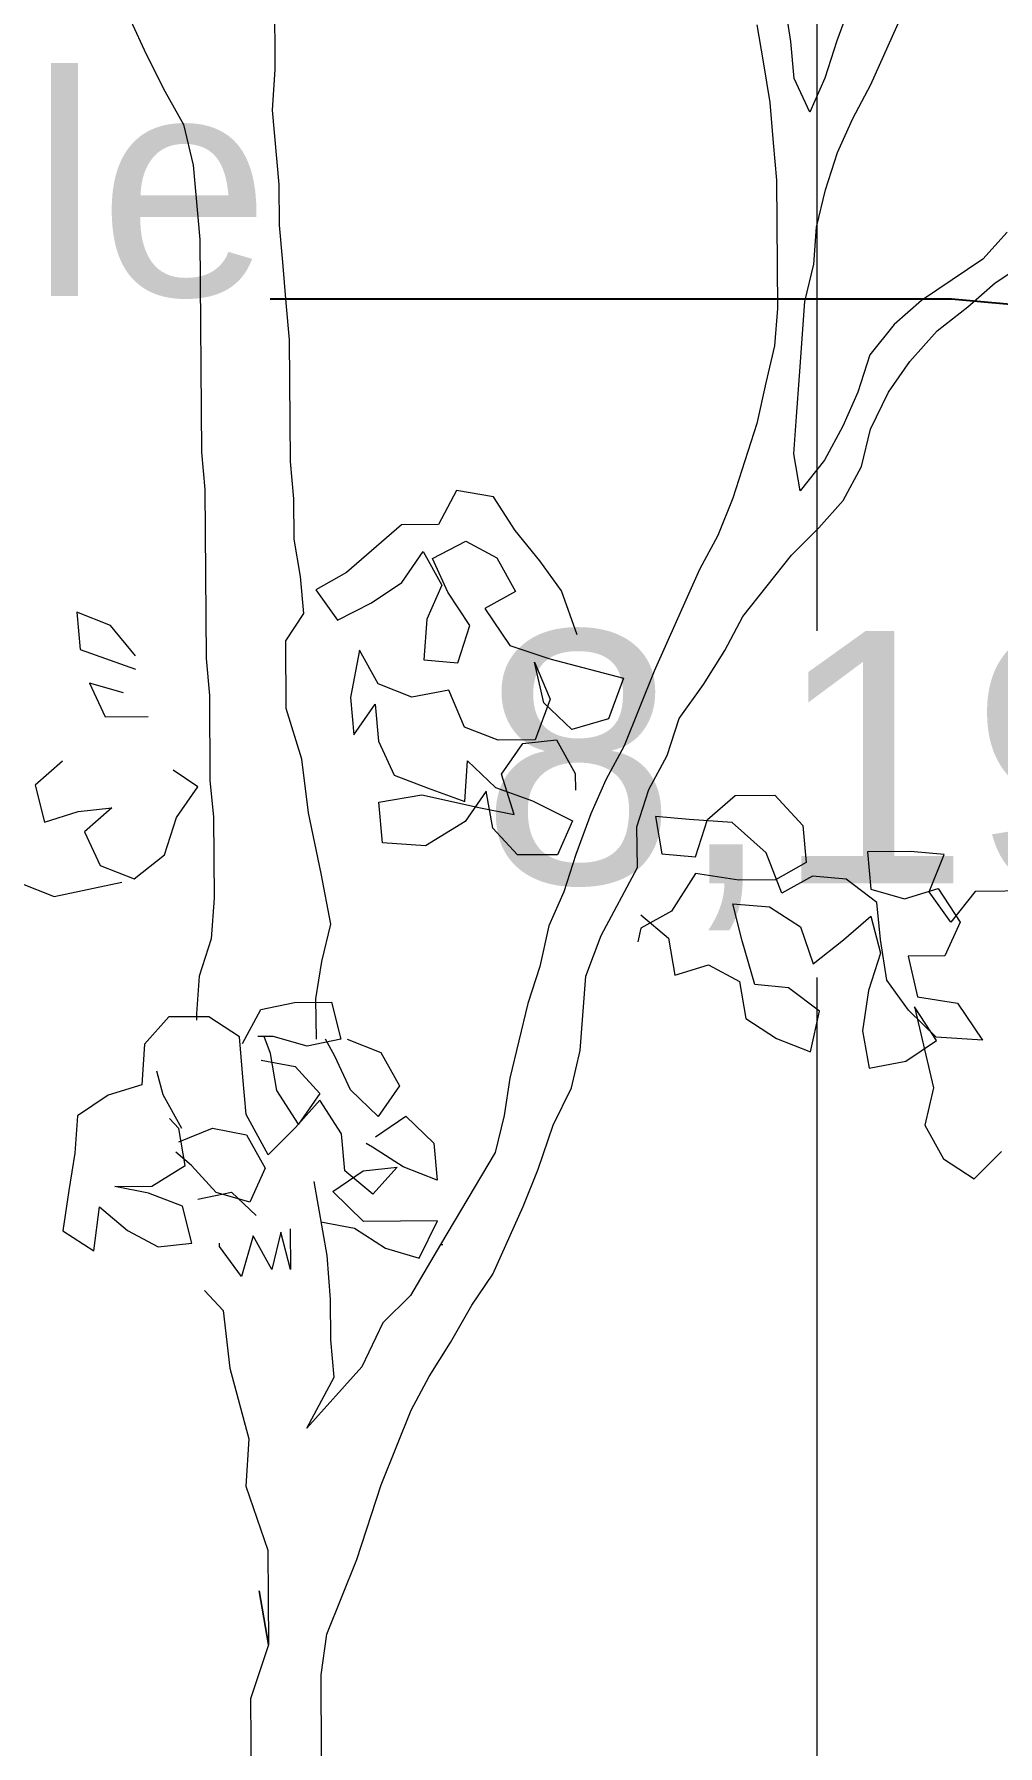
# Model space of a CAD drawing. Header units: millimetres. Extents: x 318905 to 439572, y -5133 to 105868.
# Drawn here: x 351567 to 352331, y 2795 to 4151 of the extents above; entities that cross this region are included whole.
import ezdxf

# ---------------------------------------------------------------- set-up
doc = ezdxf.new("R2010")
doc.units = ezdxf.units.MM
doc.header["$MEASUREMENT"] = 0
doc.layers.add('0_Stylo_No__98', color=154, linetype='Continuous', lineweight=0)
doc.layers.add('INTI_Etiquettes_Stylo_No__1', color=7, linetype='Continuous', lineweight=5)
doc.layers.add('INTI_Agencement_Stylo_No__102', color=7, linetype='Continuous', lineweight=0, true_color=0xcccccc)
doc.styles.add('STYLE_GENERE_2', font='Arial')
doc.styles.add('STYLE_GENERE_3', font='')
doc.styles.get('STYLE_GENERE_3').set_extended_font_data('Arial')
doc.dimstyles.new('STYLE_GENERE__1', dxfattribs={"dimtxt": 200, "dimasz": 142.5, "dimexe": 0.18, "dimexo": 500, "dimgap": 0.09, "dimtad": 0, "dimtih": 1, "dimtoh": 1, "dimlfac": 0.001, "dimzin": 0, "dimdsep": 46, "dimtxsty": 'STYLE_GENERE_3', "dimblk": 'ARROWHEAD_6', "dimblk1": 'ARROWHEAD_6', "dimblk2": 'ARROWHEAD_6', "dimcen": 0.09, "dimclrd": 154, "dimclre": 154, "dimclrt": 154, "dimazin": 0, "dimtfac": 1, "dimtdec": 4, "dimtmove": 0, "dimatfit": 3, "dimfxl": 0, "dimtolj": 1, "dimtzin": 0, "dimarcsym": 0})
doc.dimstyles.new('STYLE_GENERE__3', dxfattribs={"dimtxt": 0.18, "dimasz": 182.4, "dimexe": 0.18, "dimexo": 0.0625, "dimgap": 0.09, "dimtad": 0, "dimtih": 1, "dimtoh": 1, "dimdec": 4, "dimzin": 0, "dimdsep": 46, "dimcen": 0.09, "dimadec": 0, "dimazin": 0, "dimtfac": 1, "dimtdec": 4, "dimtmove": 0, "dimatfit": 3, "dimldrblk": 'ARROWHEAD_5', "dimfxl": 0, "dimtolj": 1, "dimtzin": 0, "dimarcsym": 0})

# ---------------------------------------------------------------- blocks, each defined once
blk = doc.blocks.new('arbre6[1]', base_point=(351659.1, -542.5))
at = {"layer": 'INTI_Agencement_Stylo_No__102', "linetype": 'Continuous'}
for p, q in [((351758.2, 4122.6), (351757.7, 4186.8)), ((352166.7, 4145), (352161.6, 4177.1)), ((352215.1, 4177.6), (352203.2, 4145.4)), ((351643.5, 4161.7), (351655.9, 4135)), ((352230.2, 4110.8), (352254.1, 4164.5)), ((352139.8, 4158.2), (352144.9, 4128.8)), ((351655.9, 4135), (351670.7, 4105.7)), ((352169.3, 4115.6), (352166.7, 4145)), ((352203.2, 4145.4), (352193.7, 4115.8)), ((351756, 4090.4), (351758.2, 4122.6)), ((352144.9, 4128.8), (352150, 4096.7)), ((352181.7, 4088.9), (352169.3, 4115.6)), ((352193.7, 4115.8), (352181.7, 4088.9)), ((352215.8, 4083.9), (352230.2, 4110.8)), ((351670.7, 4105.7), (351685.5, 4079.1)), ((352150, 4096.7), (352152.7, 4064.6)), ((351761.3, 4031.6), (351756, 4090.4)), ((352203.8, 4057), (352215.8, 4083.9)), ((351685.5, 4079.1), (351693.1, 4047.1)), ((352152.7, 4064.6), (352155.3, 4035.2)), ((352194.3, 4027.5), (352203.8, 4057)), ((351693.1, 4047.1), (351698.4, 3988.2)), ((351761.5, 3999.5), (351761.3, 4031.6)), ((352155.3, 4035.2), (352156.1, 3933.5)), ((352187.2, 3998), (352194.3, 4027.5)), ((351764.2, 3970.1), (351761.5, 3999.5)), ((351698.4, 3988.2), (351699.6, 3819.6)), ((352185, 3968.5), (352187.2, 3998)), ((352338.1, 3994), (352318.8, 3972.4)), ((352318.8, 3972.4), (352270.4, 3939.9)), ((351766.8, 3938), (351764.2, 3970.1)), ((352177.9, 3939), (352185, 3968.5)), ((352328.7, 3953.8), (352352.9, 3970)), ((352306.9, 3934.8), (352328.7, 3953.8)), ((351769.5, 3908.6), (351766.8, 3938)), ((352156.1, 3933.5), (352153.9, 3904)), ((352173.5, 3880.1), (352177.9, 3939)), ((352270.4, 3939.9), (352248.6, 3920.9)), ((352282.7, 3915.9), (352306.9, 3934.8)), ((352248.6, 3920.9), (352229.3, 3896.7)), ((351770.2, 3812.2), (351769.5, 3908.6)), ((352153.9, 3904), (352146.8, 3874.5)), ((352261, 3891.6), (352282.7, 3915.9)), ((352229.3, 3896.7), (352219.8, 3867.1)), ((352244.2, 3867.3), (352261, 3891.6)), ((352171.3, 3848), (352173.5, 3880.1)), ((352146.8, 3874.5), (352139.7, 3842.3)), ((352219.8, 3867.1), (352207.9, 3840.3)), ((352229.8, 3837.8), (352244.2, 3867.3)), ((352139.7, 3842.3), (352120.7, 3783.3)), ((352169.1, 3818.5), (352171.3, 3848)), ((352207.9, 3840.3), (352193.5, 3813.4)), ((352222.7, 3808.3), (352229.8, 3837.8)), ((351699.6, 3819.6), (351702.3, 3790.2)), ((351772.9, 3782.8), (351770.2, 3812.2)), ((352174.2, 3789.1), (352169.1, 3818.5)), ((352193.5, 3813.4), (352174.2, 3789.1)), ((352208.3, 3781.4), (352222.7, 3808.3)), ((351702.3, 3790.2), (351703.3, 3656.4)), ((351773.1, 3750.7), (351772.9, 3782.8)), ((351901.7, 3789.3), (351887.4, 3762.4)), ((351931, 3784.2), (351901.7, 3789.3)), ((351948.2, 3757.6), (351931, 3784.2)), ((352120.7, 3783.3), (352108.8, 3753.7)), ((352189, 3759.8), (352208.3, 3781.4)), ((351858.2, 3762.1), (351814.7, 3724.3)), ((351887.4, 3762.4), (351858.2, 3762.1)), ((351967.8, 3733.7), (351948.2, 3757.6)), ((352167.3, 3738.2), (352189, 3759.8)), ((351778.2, 3721.3), (351773.1, 3750.7)), ((351882.7, 3735.6), (351909.3, 3749.2)), ((351909.3, 3749.2), (351933.8, 3736.1)), ((352108.8, 3753.7), (352094.4, 3726.8)), ((351858.5, 3716.6), (351875.4, 3740.9)), ((351875.4, 3740.9), (351890.1, 3714.3)), ((351895, 3708.9), (351882.7, 3735.6)), ((351933.8, 3736.1), (351948.6, 3709.4)), ((351985, 3709.8), (351967.8, 3733.7)), ((352128.7, 3689.6), (352167.3, 3738.2)), ((351780.8, 3691.9), (351778.2, 3721.3)), ((351814.7, 3724.3), (351790.4, 3710.7)), ((351834.3, 3700.4), (351858.5, 3716.6)), ((351890.1, 3714.3), (351878.2, 3687.4)), ((352094.4, 3726.8), (352058.5, 3646.2)), ((351790.4, 3710.7), (351807.6, 3686.7)), ((351807.6, 3686.7), (351834.3, 3700.4)), ((351912.3, 3682.3), (351895, 3708.9)), ((351948.6, 3709.4), (351924.3, 3695.8)), ((351997.5, 3675.1), (351985, 3709.8)), ((351627.7, 3682.4), (351600.8, 3692.9)), ((351600.8, 3692.9), (351603.5, 3663.5)), ((351766.4, 3670.3), (351780.8, 3691.9)), ((351878.2, 3687.4), (351876, 3655.2)), ((351924.3, 3695.8), (351944, 3666.6)), ((352114.3, 3662.7), (352128.7, 3689.6)), ((351647.3, 3658.5), (351627.7, 3682.4)), ((351902.8, 3652.8), (351912.3, 3682.3)), ((351603.5, 3663.5), (351647.4, 3647.8)), ((351766.8, 3616.8), (351766.4, 3670.3)), ((351824.8, 3662.8), (351817.8, 3625.3)), ((351839.6, 3636.2), (351824.8, 3662.8)), ((351944, 3666.6), (351975.7, 3656.1)), ((352097.5, 3635.8), (352114.3, 3662.7)), ((351703.3, 3656.4), (351705.9, 3626.9)), ((351876, 3655.2), (351902.8, 3652.8)), ((351971.1, 3621.3), (351963.6, 3653.4)), ((351963.6, 3653.4), (351976, 3624)), ((351975.7, 3656.1), (352034.2, 3640.6)), ((352058.5, 3646.2), (352034.6, 3587.1)), ((351637.8, 3629), (351611, 3636.8)), ((351611, 3636.8), (351623.3, 3610.1)), ((351866.5, 3625.7), (351839.6, 3636.2)), ((352034.2, 3640.6), (352022.3, 3608.4)), ((352078.2, 3608.9), (352097.5, 3635.8)), ((351705.9, 3626.9), (351706.4, 3560)), ((351817.8, 3625.3), (351820.5, 3595.8)), ((351820.5, 3595.8), (351837.3, 3620.1)), ((351837.3, 3620.1), (351840, 3590.7)), ((351895.6, 3631.3), (351866.5, 3625.7)), ((351908, 3602), (351895.6, 3631.3)), ((351976, 3624), (351964, 3591.8)), ((351993.2, 3600.1), (351971.1, 3621.3)), ((351623.3, 3610.1), (351657.4, 3610.4)), ((351779.3, 3576.7), (351766.8, 3616.8)), ((352022.3, 3608.4), (351993.2, 3600.1)), ((352068.7, 3579.4), (352078.2, 3608.9)), ((351934.8, 3591.5), (351908, 3602)), ((351954.3, 3589), (351981.1, 3591.9)), ((351981.1, 3591.9), (351995.9, 3565.3)), ((351840, 3590.7), (351852.3, 3564)), ((351964, 3591.8), (351934.8, 3591.5)), ((351937.5, 3564.8), (351954.3, 3589)), ((352034.6, 3587.1), (352020.2, 3560.2)), ((352054.3, 3552.5), (352068.7, 3579.4)), ((351589.5, 3575), (351567.8, 3556.1)), ((351696.7, 3554.6), (351677.2, 3567.8)), ((351784.5, 3534), (351779.3, 3576.7)), ((351908.5, 3543.1), (351910.6, 3575.3)), ((351910.6, 3575.3), (351932.7, 3554)), ((351947.5, 3532.8), (351937.5, 3564.8)), ((351995.9, 3565.3), (351996, 3551.9)), ((351567.8, 3556.1), (351575.3, 3526.7)), ((351679.9, 3530.3), (351696.7, 3554.6)), ((351706.4, 3560), (351709.1, 3530.6)), ((351852.3, 3564), (351879.2, 3553.6)), ((351879.2, 3553.6), (351908.5, 3543.1)), ((351925.4, 3551.3), (351908.6, 3527.1)), ((351930.5, 3521.9), (351925.4, 3551.3)), ((351932.7, 3554), (351962, 3543.6)), ((352020.2, 3560.2), (352008.3, 3533.3)), ((352044.8, 3522.9), (352054.3, 3552.5)), ((351602, 3535), (351628.7, 3537.9)), ((351628.7, 3537.9), (351607, 3519)), ((351840.3, 3542.5), (351874.4, 3548.2)), ((351843, 3510.4), (351840.3, 3542.5)), ((351874.4, 3548.2), (351920.7, 3537.9)), ((351920.7, 3537.9), (351947.5, 3532.8)), ((351962, 3543.6), (351993.7, 3527.8)), ((352100.7, 3528.8), (352122.5, 3547.7)), ((352122.5, 3547.7), (352154.1, 3548)), ((352154.1, 3548), (352176.2, 3524.1)), ((351575.3, 3526.7), (351602, 3535)), ((351670.4, 3500.8), (351679.9, 3530.3)), ((351709.1, 3530.6), (351709.6, 3466.4)), ((351794.5, 3485.9), (351784.5, 3534)), ((351908.6, 3527.1), (351877.1, 3508)), ((351993.7, 3527.8), (351981.7, 3500.9)), ((352008.3, 3533.3), (351996.3, 3501.1)), ((352086.1, 3528.7), (352059.4, 3531.1)), ((352059.4, 3531.1), (352064.4, 3501.7)), ((352120.2, 3526.3), (352086.1, 3528.7)), ((352091.2, 3499.3), (352100.7, 3528.8)), ((352147.2, 3502.4), (352120.2, 3526.3)), ((352176.2, 3524.1), (352178.8, 3494.7)), ((351607, 3519), (351619.4, 3492.3)), ((351950.1, 3500.7), (351930.5, 3521.9)), ((352045.1, 3490.8), (352044.8, 3522.9)), ((351646.2, 3481.9), (351670.4, 3500.8)), ((351877.1, 3508), (351843, 3510.4)), ((351981.7, 3500.9), (351950.1, 3500.7)), ((351996.3, 3501.1), (351986.8, 3471.5)), ((352064.4, 3501.7), (352091.2, 3499.3)), ((352159.6, 3470.4), (352147.2, 3502.4)), ((352261.5, 3503.5), (352227.4, 3503.2)), ((352227.4, 3503.2), (352230.1, 3473.7)), ((352288.3, 3501), (352261.5, 3503.5)), ((352276.3, 3471.5), (352288.3, 3501)), ((351619.4, 3492.3), (351646.2, 3481.9)), ((351802.1, 3445.8), (351794.5, 3485.9)), ((352016.3, 3437), (352045.1, 3490.8)), ((352091.3, 3485.9), (352072.1, 3456.3)), ((352125.4, 3480.8), (352091.3, 3485.9)), ((352178.8, 3494.7), (352154.6, 3481.1)), ((352183.8, 3484), (352159.6, 3470.4)), ((352210.6, 3481.6), (352183.8, 3484)), ((351556.2, 3478.4), (351583, 3467.9)), ((351583, 3467.9), (351636.5, 3479.1)), ((351986.8, 3471.5), (351974.9, 3444.7)), ((352154.6, 3481.1), (352125.4, 3480.8)), ((352235, 3463.1), (352210.6, 3481.6)), ((352230.1, 3473.7), (352256.9, 3466)), ((352256.9, 3466), (352283.6, 3474.2)), ((352293.5, 3447.6), (352276.3, 3471.5)), ((352283.6, 3474.2), (352300.8, 3447.6)), ((352312.8, 3471.8), (352293.5, 3447.6)), ((352373.6, 3472.4), (352312.8, 3471.8)), ((351709.6, 3466.4), (351707.4, 3434.2)), ((352128.2, 3432.7), (352120.7, 3462.1)), ((352120.7, 3462.1), (352149.9, 3459.6)), ((352149.9, 3459.6), (352174.3, 3443.8)), ((352237.7, 3433.7), (352235, 3463.1)), ((351795.1, 3416.3), (351802.1, 3445.8)), ((351974.9, 3444.7), (351967.8, 3412.5)), ((352047.8, 3453.4), (352069.8, 3434.8)), ((352072.1, 3456.3), (352047.9, 3442.7)), ((352174.3, 3443.8), (352184.3, 3414.4)), ((352208.5, 3433.4), (352230.2, 3452.3)), ((352230.2, 3452.3), (352237.8, 3423)), ((352300.8, 3447.6), (352288.9, 3420.7)), ((351707.4, 3434.2), (351697.9, 3404.7)), ((352004.4, 3404.8), (352016.3, 3437)), ((352047.9, 3442.7), (352045.5, 3431.9)), ((352069.8, 3434.8), (352074.9, 3405.4)), ((352138.2, 3398), (352128.2, 3432.7)), ((352184.3, 3414.4), (352208.5, 3433.4)), ((352242.8, 3401.6), (352237.7, 3433.7)), ((351790.4, 3386.8), (351795.1, 3416.3)), ((352237.8, 3423), (352228.2, 3393.4)), ((352288.9, 3420.7), (352259.7, 3420.5)), ((352259.7, 3420.5), (352267.2, 3388.4)), ((351697.9, 3404.7), (351695.6, 3375.2)), ((351967.8, 3412.5), (351958.3, 3383)), ((351999.9, 3345.9), (352004.4, 3404.8)), ((352074.9, 3405.4), (352101.6, 3413.7)), ((352101.6, 3413.7), (352126, 3400.5)), ((352126, 3400.5), (352131.1, 3371.1)), ((352165, 3395.5), (352138.2, 3398)), ((352189.4, 3377), (352165, 3395.5)), ((352228.2, 3393.4), (352223.6, 3361.3)), ((352260, 3377.7), (352242.8, 3401.6)), ((351695.6, 3375.2), (351695.7, 3369.9)), ((351732.3, 3351.5), (351746.7, 3378.4)), ((351746.7, 3378.4), (351773.4, 3384)), ((351773.4, 3384), (351802.6, 3384.2)), ((351790.7, 3354.7), (351790.4, 3386.8)), ((351802.6, 3384.2), (351810.1, 3354.9)), ((351958.3, 3383), (351944.1, 3323.9)), ((352182.4, 3344.8), (352189.4, 3377)), ((352282, 3356.4), (352260, 3377.7)), ((352282.1, 3353.8), (352264.8, 3380.4)), ((352264.8, 3380.4), (352279.9, 3316.3)), ((352267.2, 3388.4), (352298.9, 3383.4)), ((352298.9, 3383.4), (352318.5, 3354.1)), ((351673.8, 3372.4), (351654.5, 3350.8)), ((351705.4, 3372.6), (351673.8, 3372.4)), ((351729.8, 3356.8), (351705.4, 3372.6)), ((352131.1, 3371.1), (352155.5, 3355.3)), ((351654.5, 3350.8), (351652.3, 3318.6)), ((351732.5, 3324.7), (351729.8, 3356.8)), ((351756.6, 3357), (351744.4, 3356.9)), ((351754.3, 3343.6), (351749.3, 3357)), ((351783.4, 3349.3), (351756.6, 3357)), ((351810.1, 3354.9), (351783.4, 3349.3)), ((351805.4, 3341.4), (351798, 3354.7)), ((351815, 3354.9), (351841.8, 3344.4)), ((352155.5, 3355.3), (352182.4, 3344.8)), ((352223.6, 3361.3), (352228.7, 3331.9)), ((352257.8, 3337.5), (352282.1, 3353.8)), ((352318.5, 3354.1), (352282, 3356.4)), ((351747, 3338.2), (351773.8, 3333.1)), ((351759.3, 3314.2), (351754.3, 3343.6)), ((351817.7, 3314.8), (351805.4, 3341.4)), ((351841.8, 3344.4), (351856.6, 3317.8)), ((351992.9, 3316.4), (351999.9, 3345.9)), ((352228.7, 3331.9), (352257.8, 3337.5)), ((351669.4, 3310.8), (351664.4, 3329.4)), ((351735.2, 3295.3), (351732.5, 3324.7)), ((351773.8, 3333.1), (351793.4, 3311.9)), ((351944.1, 3323.9), (351939.5, 3294.5)), ((351625.6, 3310.4), (351601.4, 3294.1)), ((351652.3, 3318.6), (351625.6, 3310.4)), ((351684.2, 3284.1), (351669.4, 3310.8)), ((351776.6, 3287.6), (351759.3, 3314.2)), ((351793.4, 3311.9), (351776.6, 3287.6)), ((351839.8, 3293.6), (351817.7, 3314.8)), ((351856.6, 3317.8), (351839.8, 3293.6)), ((351978.5, 3286.8), (351992.9, 3316.4)), ((352279.9, 3316.3), (352272.8, 3286.8)), ((351601.4, 3294.1), (351599.2, 3264.6)), ((351752.4, 3263.3), (351735.2, 3295.3)), ((351793.5, 3306.5), (351774.2, 3284.9)), ((351810.7, 3279.9), (351793.5, 3306.5)), ((351837.5, 3277.5), (351861.7, 3293.8)), ((351861.7, 3293.8), (351883.7, 3272.5)), ((351939.5, 3294.5), (351932.4, 3265)), ((351681.7, 3284.1), (351674.4, 3292.1)), ((351686.8, 3254.7), (351681.7, 3284.1)), ((351681.8, 3273.4), (351708.5, 3284.3)), ((351708.5, 3284.3), (351735.3, 3279.2)), ((351774.2, 3284.9), (351752.4, 3263.3)), ((351966.6, 3251.9), (351978.5, 3286.8)), ((352272.8, 3286.8), (352287.6, 3260.1)), ((351735.3, 3279.2), (351750.1, 3252.6)), ((351813.3, 3250.5), (351810.7, 3279.9)), ((351835.1, 3269.4), (351830.2, 3272.1)), ((351859.5, 3253.6), (351835.1, 3269.4)), ((351883.7, 3272.5), (351886.4, 3243.1)), ((351599.2, 3264.6), (351594.5, 3235.1)), ((351660.2, 3238.4), (351686.8, 3254.7)), ((351691.7, 3254.7), (351679.4, 3265.3)), ((351711.3, 3233.5), (351691.7, 3254.7)), ((351827.9, 3250.6), (351854.7, 3253.5)), ((351854.7, 3253.5), (351835.4, 3232)), ((351886.4, 3243.1), (351859.5, 3253.6)), ((351932.4, 3265), (351889.2, 3192.3)), ((352287.6, 3260.1), (352312.1, 3244.3)), ((352312.1, 3244.3), (352333.8, 3265.9)), ((351750.1, 3252.6), (351738.1, 3225.7)), ((351799.2, 3183.4), (351789.1, 3242.2)), ((351803.7, 3234.3), (351827.9, 3250.6)), ((351835.4, 3232), (351813.3, 3250.5)), ((351954.6, 3222.3), (351966.6, 3251.9)), ((351594.5, 3235.1), (351589.9, 3203)), ((351631, 3238.1), (351660.2, 3238.4)), ((351657.8, 3233), (351631, 3238.1)), ((351684.6, 3222.6), (351657.8, 3233)), ((351696.7, 3228), (351723.5, 3233.6)), ((351738.1, 3225.7), (351711.3, 3233.5)), ((351723.5, 3233.6), (351743.1, 3215.1)), ((351828.2, 3210.5), (351803.7, 3234.3)), ((351614.3, 3187.1), (351618.9, 3222)), ((351618.9, 3222), (351641, 3203.4)), ((351692.1, 3193.2), (351684.6, 3222.6)), ((351930.7, 3168.6), (351954.6, 3222.3)), ((351589.9, 3203), (351614.3, 3187.1)), ((351641, 3203.4), (351665.4, 3190.3)), ((351740.7, 3199), (351731.3, 3166.8)), ((351755.5, 3172.3), (351740.7, 3199)), ((351762.6, 3201.9), (351755.5, 3172.3)), ((351770.1, 3172.5), (351762.6, 3201.9)), ((351769.9, 3204.6), (351770.1, 3172.5)), ((351794.2, 3210.2), (351821, 3205.1)), ((351821, 3205.1), (351845.4, 3189.2)), ((351886.6, 3211), (351828.2, 3210.5)), ((351872.2, 3181.4), (351886.6, 3211)), ((351665.4, 3190.3), (351692.1, 3193.2)), ((351714, 3190.7), (351714, 3193.4)), ((351731.3, 3166.8), (351714, 3190.7)), ((351845.4, 3189.2), (351872.2, 3181.4)), ((351889.2, 3192.3), (351865.2, 3151.9)), ((351889.2, 3192.3), (351891, 3192.3)), ((351801.9, 3148.7), (351799.2, 3183.4)), ((351913.9, 3144.3), (351930.7, 3168.6)), ((351702.1, 3155.8), (351716.9, 3139.9)), ((351802.2, 3116.6), (351801.9, 3148.7)), ((351865.2, 3151.9), (351843.4, 3130.3)), ((351716.9, 3139.9), (351722.1, 3094.4)), ((351897.1, 3114.7), (351913.9, 3144.3)), ((351843.4, 3130.3), (351826.7, 3095.4)), ((351804.8, 3087.1), (351802.2, 3116.6)), ((351880.2, 3087.8), (351897.1, 3114.7)), ((351722.1, 3094.4), (351737.1, 3038.3)), ((351826.7, 3095.4), (351783.2, 3046.8)), ((351783.2, 3046.8), (351804.8, 3087.1)), ((351865.8, 3060.9), (351880.2, 3087.8)), ((351842, 3001.8), (351865.8, 3060.9)), ((351737.1, 3038.3), (351734.9, 3000.9)), ((351734.9, 3000.9), (351752.3, 2950.2)), ((351822.9, 2942.8), (351842, 3001.8)), ((351752.3, 2950.2), (351752.9, 2875.2)), ((351799, 2883.7), (351822.9, 2942.8)), ((351752.9, 2875.2), (351745.3, 2918)), ((351745.3, 2918), (351752.9, 2875.2)), ((351752.9, 2875.2), (351738.6, 2832.3)), ((351794.4, 2851.5), (351799, 2883.7)), ((351794.9, 2787.3), (351794.4, 2851.5)), ((351738.6, 2832.3), (351739.1, 2762.7))]:
    blk.add_line(p, q, dxfattribs=at)
blk = doc.blocks.new('*D124')
at = {"layer": '0_Stylo_No__98', "linetype": 'Continuous'}
for p, q in [((352187.7, 7634.5), (352187.7, 7747)), ((352262.7, 7559.5), (352112.7, 7709.5)), ((352687.7, 7634.5), (352047.1, 7634.5)), ((352187.7, 3678.3), (352187.7, 7634.5)), ((352187.7, -552.4), (352187.7, 3403.7)), ((352112.7, -477.4), (352262.7, -627.4)), ((352328.3, -552.4), (351687.7, -552.4)), ((352187.7, -664.9), (352187.7, -552.4))]:
    blk.add_line(p, q, dxfattribs=at)
at = {"layer": '0_Stylo_No__98', "insert": (351920.8, 3441), "char_height": 200, "attachment_point": 7, "style": 'STYLE_GENERE_3'}
blk.add_mtext('\\A1;{\\pql;\\fArial|b0|i0|c0|p34;8,19}', dxfattribs=at)
blk = doc.blocks.new('ARROWHEAD_6')
at = {"color": 0, "linetype": 'Continuous', "lineweight": 0}
for p, q in [((-0.5, -0.5), (0.5, 0.5)), ((0, 0), (-1, 0))]:
    blk.add_line(p, q, dxfattribs=at)
blk = doc.blocks.new('*D125')
at = {"layer": '0_Stylo_No__98', "linetype": 'Continuous'}
for p, q in [((352538.8, 5926.7), (352539.5, 5814.2)), ((352614.9, 5739.7), (352464, 5888.8)), ((352398.9, 5813.4), (353039.5, 5817.1)), ((352539.5, 5814.2), (352557.2, 2763.2)), ((352558.8, 2488.5), (352576.6, -562.5)), ((352501.1, -488), (352652, -637.1)), ((352435.9, -563.3), (353076.6, -559.6)), ((352576.6, -562.5), (352577.2, -675))]:
    blk.add_line(p, q, dxfattribs=at)
at = {"layer": '0_Stylo_No__98', "insert": (352291.1, 2525.9), "char_height": 200, "attachment_point": 7, "style": 'STYLE_GENERE_3'}
blk.add_mtext('\\A1;{\\pql;\\fArial|b0|i0|c0|p34;6,38}', dxfattribs=at)
blk = doc.blocks.new('ARROWHEAD_5')
at = {"linetype": 'Continuous', "lineweight": 0}
blk.add_hatch(color=0, dxfattribs=at).paths.add_polyline_path([(-1, 0.2679), (0, 0), (-1, -0.2679)])
at = {"color": 0, "linetype": 'Continuous', "lineweight": 0}
blk.add_line((0, 0), (-1, 0), dxfattribs=at)

msp = doc.modelspace()

# ---------------------------------------------------------------- block references
at = {"layer": 'INTI_Agencement_Stylo_No__102', "linetype": 'Continuous'}
msp.add_blockref('arbre6[1]', (351659.099, -542.456), dxfattribs=at)

# ---------------------------------------------------------------- texts
at = {"layer": 'INTI_Etiquettes_Stylo_No__1', "linetype": 'Continuous', "insert": (351754.12, 3940.998), "char_height": 175, "attachment_point": 9, "style": 'STYLE_GENERE_2'}
msp.add_mtext('\\A1;{\\pqr;\\fArial|b0|i0|c0|p34;Enduit teinte sable}', dxfattribs=at)

# ---------------------------------------------------------------- dimensions: what is measured, and where the dimension line sits
at = {"color": 154, "linetype": 'Continuous', "lineweight": 0}
for base, p1, p2, angle, picture, middle in [((352187.679, 7634.463), (352187.679, -552.434), (369844.465, 7634.463), 90, '*D124', (352215.877, 3541.014)), ((352576.567, -562.52), (354049.368, 5823.012), (352576.567, -562.52), 270.333193, '*D125', (352586.224, 2625.856))]:
    dim = msp.add_linear_dim(base=base, p1=p1, p2=p2, angle=angle, dimstyle='STYLE_GENERE__1', dxfattribs=at)
    dim.commit()
    dim.dimension.update_dxf_attribs({"geometry": picture, "text_midpoint": middle, "dimtype": 160})

# ---------------------------------------------------------------- leaders
at = {"layer": 'INTI_Etiquettes_Stylo_No__1', "linetype": 'Continuous', "annotation_type": 0, "has_hookline": 1, "hookline_direction": 1, "text_width": 1983.97}
msp.add_leader([(355169.13, 3673.372), (352294.12, 3940.998), (351754.21, 3940.998)], dimstyle='STYLE_GENERE__3', dxfattribs=at)

doc.saveas('drawing.dxf')
